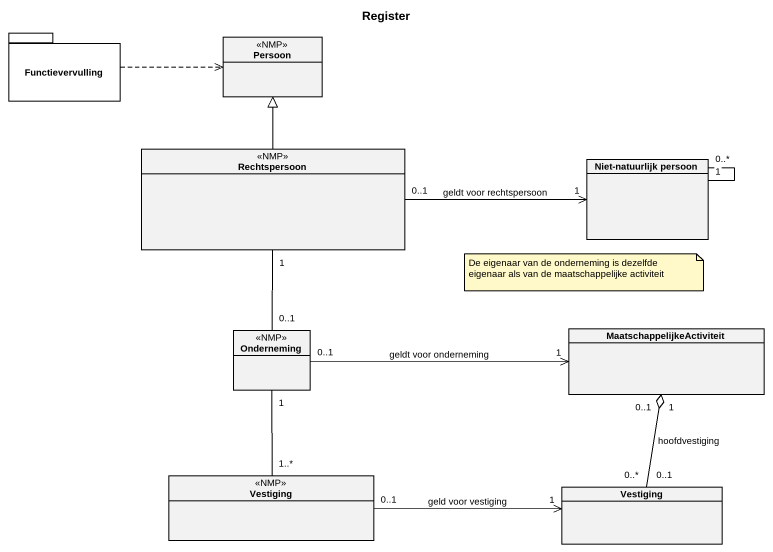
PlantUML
@startuml
title Register
hide circle
hide empty members
package Functievervulling {
}
class Persoon <<NMP>>
class Rechtspersoon <<NMP>>
class "Niet-natuurlijk persoon" as Niet_natuurlijk_persoon
class Onderneming <<NMP>>
class MaatschappelijkeActiviteit
class Vestiging <<NMP>>
class "Vestiging" as Vestiging_2
Functievervulling .right.> Persoon
Rechtspersoon -up-|> Persoon
Rechtspersoon "0..1" -right-> "1" Niet_natuurlijk_persoon : geldt voor rechtspersoon
Rechtspersoon "1" -- "0..1" Onderneming
Niet_natuurlijk_persoon "1" -- "0..*" Niet_natuurlijk_persoon
Onderneming "0..1" -right-> "1" MaatschappelijkeActiviteit : geldt voor onderneming
Onderneming "1" -- "1..*" Vestiging
MaatschappelijkeActiviteit "0..1" o-- "0..*" Vestiging_2
Vestiging "0..1" -right-> "1" Vestiging_2 : geld voor vestiging
Vestiging_2 "0..1" -up-* "1" MaatschappelijkeActiviteit : hoofdvestiging
note as N1
  De eigenaar van de onderneming is dezelfde eigenaar als van de maatschappelijke activiteit
end note
@enduml
